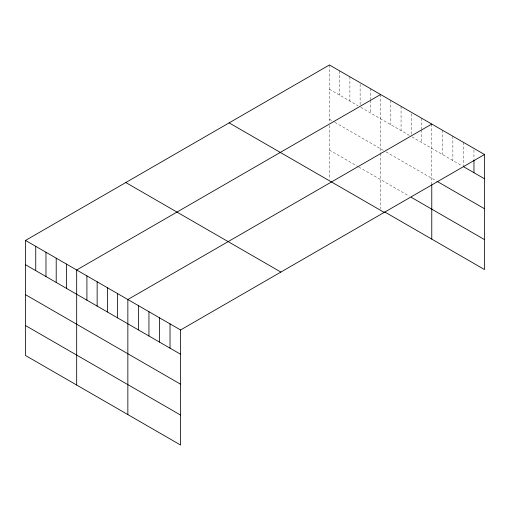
<?xml version="1.0" encoding="UTF-8"?>
<svg xmlns="http://www.w3.org/2000/svg" width="510" height="510" viewBox="0 0 510 510"><rect width="100%" height="100%" fill="white"/><g stroke="black" fill="none" stroke-linecap="round" stroke-linejoin="round"><path stroke-width="0.38" stroke-dasharray="2.55 1.91" d="M329.422 89.25L358.077 105.793M360.806 107.374L409.938 135.736M411.984 136.916L462.092 165.846M329.422 119.206L334.197 121.966M334.879 122.355L383.322 150.329M386.057 151.903L436.388 180.961M329.422 150.074L358.077 166.617M358.759 167.012L409.256 196.165M473.956 149.985L473.956 159.381M463.411 142.328L463.411 165.826M452.861 136.24L452.861 160.523M442.317 130.152L442.317 154.434M431.772 124.064L431.772 183.842M421.534 118.154L421.534 129.119M421.534 129.903L421.534 142.437M411.302 113.813L411.302 134.175M401.064 106.335L401.064 130.617M390.832 100.425L390.832 124.708M380.594 94.516L380.594 152.713M380.594 153.504L380.594 208.807M370.362 88.606L370.362 99.571M370.362 100.355L370.362 112.888M360.124 84.265L360.124 105.411M349.892 76.787L349.892 101.069M339.654 70.884L339.654 95.16M329.422 64.974L329.422 122.374M329.422 125.536L329.422 179.259"/><path stroke-width="0.76" d="M484.5 154.505L180.578 329.97L180.578 445.026L25.5 355.495L25.5 240.44L329.422 64.974L484.5 154.505L484.5 269.56L384.693 211.937M380.594 94.516L76.678 269.981L76.678 385.037M431.772 124.064L127.851 299.529L127.851 414.585M463.411 166.611L484.5 178.787M437.044 181.343L484.5 208.743M411.302 197.344L484.5 239.604M229.124 122.878L384.208 212.409M125.791 182.535L280.876 272.066M25.5 240.44L180.578 329.97M25.5 264.715L180.578 354.252M25.5 294.672L180.578 384.208M25.5 325.539L180.578 415.07M473.956 160.166L473.956 172.699M431.772 184.633L431.772 239.12M170.034 323.882L170.034 348.164M159.49 317.794L159.49 342.076M148.945 311.706L148.945 335.988M138.401 305.617L138.401 329.9M117.619 293.62L117.619 317.902M107.38 287.71L107.38 311.992M97.149 281.8L97.149 306.083M86.91 275.891L86.91 300.173M66.44 264.072L66.44 288.354M56.208 258.168L56.208 282.444M45.97 252.259L45.97 276.535M35.738 246.349L35.738 270.625"/></g></svg>
